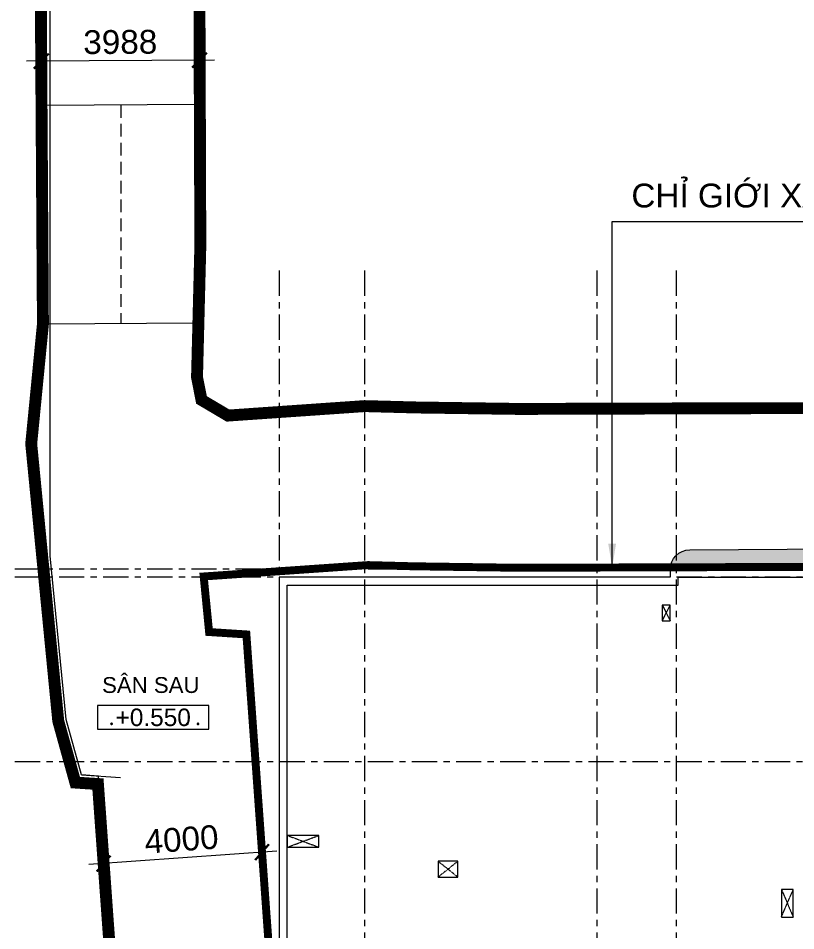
# Model space of a CAD drawing. Header units: millimetres. Extents: x -55734 to 162275, y -23881 to 125548.
# Drawn here: x -15074 to 4513, y 33498 to 56475 of the extents above; entities that cross this region are included whole.
import ezdxf
from ezdxf.enums import TextEntityAlignment as Align
from ezdxf.xclip import XClip

# ---------------------------------------------------------------- set-up
doc = ezdxf.new("R2010")
doc.units = ezdxf.units.MM
doc.header["$XCLIPFRAME"] = 0
for name, pattern in [('Dash', [6.35, 3.175, -3.175]), ('gf$0$Dash', [6, 3, -3]), ('Grid Line', [22.225, 12.7, -3.175, 3.175, -3.175]), ('HIDDEN2', [4.7625, 3.175, -1.5875]), ('PHANTOM', [63.5, 31.75, -6.35, 6.35, -6.35, 6.35, -6.35])]:
    doc.linetypes.add(name, pattern=pattern)
for name, color, linetype, lineweight in [('@ color hatch', 7, 'Continuous', 13), ('A-DETL-GENF', 31, 'Continuous', 5), ('A-DETL-GENF-HDLN', 161, 'Dash', 5), ('CHU', 181, 'Continuous', 5), ('DIM', 1, 'Continuous', 5), ('HATCH-1', 8, 'Continuous', 5), ('KI-HIEU-1', 151, 'Continuous', 9), ('NET THAY 2', 55, 'Continuous', 5), ('NET-THAY', 2, 'Continuous', 9), ('TRUC', 225, 'Continuous', 5)]:
    doc.layers.add(name, color=color, linetype=linetype, lineweight=lineweight)
doc.layers.add('CGXD', color=5, linetype='HIDDEN2')
doc.layers.add('RD-AB', color=4, linetype='PHANTOM')
doc.styles.add('Arial', font='arial_0.ttf')
doc.styles.add('Arial_2', font='arial_0.ttf', dxfattribs={"height": 800})
doc.styles.add('Arial_3', font='arial_0.ttf', dxfattribs={"height": 500})
doc.styles.add('TA1', font='arial_0.ttf')
doc.dimstyles.new('D_300_KTx3.0', dxfattribs={"dimtxt": 600, "dimasz": 375, "dimexe": 375, "dimexo": 375, "dimgap": 160, "dimtad": 1, "dimdec": 0, "dimzin": 9, "dimtxsty": 'TA1', "dimblk": 'ARCHTICK', "dimcen": 1, "dimdle": 375, "dimclrd": 256, "dimclre": 256, "dimclrt": 7, "dimadec": 0, "dimazin": 0, "dimtfac": 1, "dimtdec": 0, "dimtix": 1, "dimtmove": 1, "dimatfit": 3, "dimldrblk": 'ARCHTICK', "dimfxl": 0, "dimtolj": 1, "dimtzin": 0, "dimlwd": -1, "dimlwe": -1, "dimarcsym": 0})
doc.dimstyles.new('Diagonal_-_2_5mm_Arial', dxfattribs={"dimscale": 304.8, "dimtxt": 500, "dimasz": 1.968504, "dimexe": 1.574803, "dimexo": 0.984252, "dimgap": 1, "dimtad": 1, "dimdec": 0, "dimzin": 0, "dimdsep": 46, "dimtxsty": 'Arial_3', "dimblk1": 'OBLIQUE', "dimblk2": 'OBLIQUE', "dimsah": 1, "dimcen": 0.09, "dimdle": 1.574803, "dimclrt": 256, "dimazin": 0, "dimtfac": 1, "dimtdec": 0, "dimtix": 1, "dimtmove": 0, "dimatfit": 3, "dimfxl": 0, "dimtvp": 1, "dimtolj": 1, "dimtzin": 0, "dimarcsym": 0})

# ---------------------------------------------------------------- blocks, each defined once
blk = doc.blocks.new('_ARCHTICK')
at = {"color": 0, "linetype": 'ByBlock', "const_width": 0.15}
blk.add_lwpolyline([(-0.5, -0.5), (0.5, 0.5)], dxfattribs=at)
blk = doc.blocks.new('*D160')
at = {"layer": 'Defpoints', "color": 0, "transparency": 16777216}
for p in [(46801, 68969, 0), (42811, 68682), (42811, 68682)]:
    blk.add_point(p, dxfattribs=at)
at = {"layer": 'DIM', "transparency": 16777216}
blk.add_line((47175, 68996), (42437, 68656), dxfattribs=at)
for p, xscale, yscale, zscale, rotation in [((46801, 68969), 374.9999999999999, 374.9999999999999, 374.9999999999999, 4.109127579739793), ((42811, 68682), 375, 375, 375, 184.1091275797397)]:
    blk.add_blockref('_ARCHTICK', p, dxfattribs=dict(at, xscale=xscale, yscale=yscale, zscale=zscale, rotation=rotation))
at = {"layer": 'DIM', "color": 7, "transparency": 16777216, "insert": (44773, 69291), "char_height": 600, "attachment_point": 5, "rotation": 4.1091, "style": 'TA1'}
blk.add_mtext('\\A1;4000', dxfattribs=at)
blk = doc.blocks.new('_Oblique')
at = {"color": 0, "linetype": 'ByBlock', "lineweight": -2}
blk.add_line((-0.5, -0.5), (0.5, 0.5), dxfattribs=at)
blk = doc.blocks.new('*D166')
at = {"layer": 'Defpoints', "color": 0, "transparency": 16777216}
for p in [(41239, 88888), (45234, 87794, 0), (41246, 87768, 0)]:
    blk.add_point(p, dxfattribs=at)
at = {"layer": 'DIM', "transparency": 16777216}
for p, q in [((41244, 88143), (41236, 89263)), ((45232, 88169), (45224, 89288)), ((45602, 88916), (40864, 88885))]:
    blk.add_line(p, q, dxfattribs=at)
at = {"layer": 'DIM', "transparency": 16777216, "xscale": 374.9999999999999, "yscale": 374.9999999999999, "zscale": 374.9999999999999}
for p, rotation in [((41239, 88888), 180.3707517651531), ((45227, 88913), 0.3707517651531145)]:
    blk.add_blockref('_ARCHTICK', p, dxfattribs=dict(at, rotation=rotation))
at = {"layer": 'DIM', "color": 7, "transparency": 16777216, "insert": (43230, 89367), "char_height": 600, "attachment_point": 5, "rotation": 0.3708, "style": 'TA1'}
blk.add_mtext('\\A1;3988', dxfattribs=at)
blk = doc.blocks.new('*U143')
at = {"color": 7, "ltscale": 30, "true_color": 0xffffff, "insert": (520, 350), "char_height": 200, "attachment_point": 5, "bg_fill": 3, "box_fill_scale": 1.25, "bg_fill_color": 256, "bg_fill_true_color": 13158600, "bg_fill_transparency": 0}
blk.add_mtext('\\A1;.      ..', dxfattribs=at)
blk.add_lwpolyline([(-200, 200), (1200, 200), (1200, 500), (-200, 500)], close=True)
at = {"color": 7, "style": 'Arial'}
blk.add_attdef('±0.000', text='', height=220, dxfattribs=at).set_placement((500, 350), align=Align.MIDDLE)
blk = doc.blocks.new('Family2 - Family1 2-690169-MẶT BẰNG CHIẾU MÁI')
at = {"layer": 'A-DETL-GENF'}
for p, q in [((800, 300), (0, 300)), ((0, 300), (0, 0)), ((800, 0), (800, 300)), ((0, 0), (800, 0))]:
    blk.add_line(p, q, dxfattribs=at)
at = {"layer": 'A-DETL-GENF-HDLN'}
for p, q in [((0, 300), (800, 1)), ((0, 0), (800, 299))]:
    blk.add_line(p, q, dxfattribs=at)
blk = doc.blocks.new('Family2 - Family1 2-690398-MẶT BẰNG CHIẾU MÁI')
at = {"layer": 'A-DETL-GENF'}
for p, q in [((200, 400), (0, 400)), ((0, 400), (0, 0)), ((200, 0), (200, 400)), ((0, 0), (200, 0))]:
    blk.add_line(p, q, dxfattribs=at)
at = {"layer": 'A-DETL-GENF-HDLN'}
for p, q in [((0, 400), (200, 1)), ((0, 0), (200, 399))]:
    blk.add_line(p, q, dxfattribs=at)
blk = doc.blocks.new('Family2 - Family1 2-691442-MẶT BẰNG CHIẾU MÁI')
at = {"layer": 'A-DETL-GENF'}
for p, q in [((500, 400), (0, 400)), ((0, 400), (0, 0)), ((500, 0), (500, 400)), ((0, 0), (500, 0))]:
    blk.add_line(p, q, dxfattribs=at)
at = {"layer": 'A-DETL-GENF-HDLN'}
for p, q in [((0, 400), (500, 1)), ((0, 0), (500, 399))]:
    blk.add_line(p, q, dxfattribs=at)
blk = doc.blocks.new('Family2 - Family1 2-691650-MẶT BẰNG CHIẾU MÁI')
at = {"layer": 'A-DETL-GENF'}
for p, q in [((300, 700), (0, 700)), ((0, 700), (0, 0)), ((300, 0), (300, 700)), ((0, 0), (300, 0))]:
    blk.add_line(p, q, dxfattribs=at)
at = {"layer": 'A-DETL-GENF-HDLN'}
for p, q in [((0, 700), (300, 1)), ((0, 0), (300, 699))]:
    blk.add_line(p, q, dxfattribs=at)
blk = doc.blocks.new('A$C7E716810')
at = {"layer": 'NET-THAY', "lineweight": 9}
for p, q in [((16600, 42600), (9850, 42600)), ((9850, 42600), (9850, 42400)), ((9850, 42400), (0, 42400)), ((0, 42400), (0, 32800))]:
    blk.add_line(p, q, dxfattribs=at)
for points in [[(34000, 24700), (31450, 24700), (31450, 28897), (30150, 28900), (30150, 31200), (14125, 31200), (14125, 23797), (10050, 23800), (10050, 31200), (6775, 31200), (6775, 33000), (200, 33000), (200, 42200), (10050, 42200), (10050, 42400), (16400, 42400), (16400, 39200), (19000, 39200), (19000, 42400), (31800, 42400), (31800, 39200), (34400, 39200), (34400, 42400), (40815, 42400)], [(41015, 42600), (34200, 42600), (34200, 39400), (32000, 39400), (32000, 42600), (18800, 42600), (18800, 39400), (16600, 39400), (16600, 42600), (9850, 42600), (9850, 42400), (0, 42400), (0, 32800), (6575, 32800), (6575, 31000), (9850, 31000), (9850, 23600), (14325, 23597), (14325, 31000), (29950, 31000), (29950, 28700), (31250, 28697), (31250, 24500), (34000, 24500)]]:
    blk.add_lwpolyline(points, dxfattribs=at)
at = {"layer": 'Defpoints', "lineweight": 5}
for name, p in [('Family2 - Family1 2-690398-MẶT BẰNG CHIẾU MÁI', (9650, 41300)), ('Family2 - Family1 2-690169-MẶT BẰNG CHIẾU MÁI', (200, 35600)), ('Family2 - Family1 2-691442-MẶT BẰNG CHIẾU MÁI', (4000, 34850)), ('Family2 - Family1 2-691650-MẶT BẰNG CHIẾU MÁI', (12650, 33840))]:
    blk.add_blockref(name, p, dxfattribs=at)
blk = doc.blocks.new('A$C1F0A2BF7')
at = {"layer": '@ color hatch', "ltscale": 0.5}
h = blk.add_hatch(dxfattribs=at)
h.set_pattern_fill('CROSS', color=139, scale=300)
h.set_pattern_definition([(0, (742137.54, 155410.93), (75, 75), [37.5, -112.5]), (90, (742156.29, 155392.18), (-75, 75), [37.5, -112.5])])
edge = h.paths.add_edge_path()
edge.add_line((91885.6, 76825.6), (57579.7, 76586.8))
edge.add_arc((57583.2, 76086.8), 500, 90.39889, 179.17047)
edge.add_line((57083.3, 76094), (94051.8, 76093.9))
edge.add_arc((91910, 73325.7), 3500, 52.27071, 90.39889)
edge = h.paths.add_edge_path()
edge.add_line((93525.8, 76092.4), (94052.3, 76092.4))
edge.add_arc((90717, 74840.3), 3562.6, 20.57572, 20.60192)
edge.add_line((94051.8, 76093.9), (93525.8, 76092.4))
edge = h.paths.add_edge_path()
edge.add_arc((101651.8, 69735.9), 4978.9, 199.90176, 210.6464)
edge.add_line((97368.3, 67197.9), (97668.2, 66748.3))
edge.add_line((97668.2, 66748.3), (97786.2, 66597.1))
edge.add_arc((101660.6, 69727.5), 4981, 218.93709, 284.81082)
edge.add_line((102933.9, 64912), (104142.7, 65227.9))
edge.add_arc((102693.4, 72082.8), 7006.5, 215.23061, 281.9378, ccw=False)
edge = h.paths.add_edge_path()
edge.add_line((95434.2, 71392.4), (95719.4, 71392.4))
edge.add_line((95719.4, 71392.4), (95434.2, 73405.5))
edge.add_arc((78357.8, 71186.5), 17220, 7.40371, 9.03039)
edge.add_line((95364.3, 73889.3), (95434.2, 71480.9))
edge.add_line((95434.2, 71480.9), (95430.4, 71192.4))
edge.add_line((95430.4, 71192.4), (95747.8, 71192.4))
edge.add_line((95747.8, 71192.4), (95740.7, 71242.4))
edge.add_line((95740.7, 71242.4), (95434.2, 71242.4))
edge.add_line((95434.2, 71242.4), (95434.2, 71392.4))
at = {"layer": '@ color hatch', "color": 139, "ltscale": 0.5, "elevation": 0}
blk.add_lwpolyline([(42253, 70912.1), (43234, 70848.7)], dxfattribs=at)
at = {"layer": 'HATCH-1', "linetype": 'HIDDEN2', "ltscale": 100}
blk.add_line((43240.1, 87781.1, 0), (43240.5, 82281, 0), dxfattribs=at)
at = {"layer": 'NET THAY 2'}
for p, q in [((45247.1, 84236.6, 0), (45148.5, 111229.3, 0)), ((41197.1, 95371.2, 0), (41281.9, 82268.4, 0)), ((45234.1, 87794, 0), (41246.1, 87768.2, 0)), ((45163.3, 80925.2, 0), (45247.1, 84236.6, 0)), ((41281.9, 82268.4, 0), (40986.6, 79251.2, 0)), ((45197.9, 82293.6, 0), (41281.7, 82268.3, 0)), ((40986.6, 79251.2, 0), (41667.8, 72272.7, 0)), ((41667.8, 72272.7, 0), (42098.6, 70721.6, 0)), ((42098.6, 70721.6, 0), (42667.4, 70685.6, 0)), ((42667.4, 70685.6, 0), (42957.5, 66647.7, 0))]:
    blk.add_line(p, q, dxfattribs=at)
at = {"layer": 'NET-THAY', "linetype": 'gf$0$Dash'}
blk.add_line((43088.3, 64827.9, 0), (42690.4, 70365.9, 0), dxfattribs=at)
at = {"layer": 'NET-THAY', "lineweight": 9, "elevation": 0}
blk.add_lwpolyline([(57084.3, 76092.3), (57084.3, 76082, -0.4121759), (57580.8, 76582), (91886.8, 76820.8, -0.1675287), (94048.7, 76092.4, -0.1675287)], format="xyb", dxfattribs=at)
at = {"layer": 'KI-HIEU-1', "linetype": 'ByBlock', "xscale": 1.999999999999999, "yscale": 1.999999999999999, "zscale": 1.999999999999999}
blk.add_blockref('*U143', (43059.4, 71664.4, 0), dxfattribs=at).add_auto_attribs({'±0.000': '+0.550'})
at = {"layer": 'CGXD', "ltscale": 200, "style": 'Arial'}
blk.add_text('CHỈ GIỚI XÂY DỰNG', height=600, dxfattribs=at).set_placement((56106.1, 85203.1, 0))
at = {"layer": 'CHU', "color": 7, "insert": (42772.2, 73378, 0), "char_height": 400, "width": 3507.615, "attachment_point": 1, "line_spacing_factor": 0.936439, "style": 'Arial_2', "bg_fill": 3, "box_fill_scale": 1.25, "bg_fill_color": 256, "bg_fill_true_color": 13158600, "bg_fill_transparency": 0}
blk.add_mtext('SÂN SAU', dxfattribs=at)
at = {"layer": 'DIM'}
for p1, p2, distance, picture, middle in [((45234.1, 87794, 0), (41246.1, 87768.2, 0), -1119.4, '*D166', (43229.9, 89367, 0)), ((46800.7, 68969.1, 0), (42811.4, 68682.5, 0), 0, '*D160', (44772.6, 69290.9, 0))]:
    dim = blk.add_aligned_dim(p1=p1, p2=p2, distance=distance, dimstyle='D_300_KTx3.0', dxfattribs=at)
    dim.commit()
    dim.dimension.update_dxf_attribs({"geometry": picture, "text_midpoint": middle})
at = {"layer": 'NET THAY 2'}
blk.add_leader([(55620.9, 76137.2, 0), (55624.9, 84852.4, 0), (64353.4, 84852.4, 0)], dimstyle='Diagonal_-_2_5mm_Arial', override={"dimtad": 0}, dxfattribs=at)
at = {"layer": '@ color hatch', "color": 139, "ltscale": 0.5, "elevation": 0}
blk.add_lwpolyline([(42667.4, 70685.6), (42680.3, 70884.5), (42253, 70912.1), (41864.9, 72309.5), (41462.5, 76431.2), (41462.5, 102964.1), (40859.4, 102861), (41196.8, 95371.2), (41281.4, 82315.3), (40986.6, 79251.2), (41667.8, 72272.7), (42098.3, 70721.7)], close=True, dxfattribs=at)
at = {"layer": 'CGXD', "ltscale": 200, "const_width": 200, "elevation": 0}
blk.add_lwpolyline([(89158.6, 76288.4), (80095.2, 76240.2), (75966.3, 76254.7), (71950.1, 76296), (68041.4, 76232.4), (63824.1, 76163.2), (62710.9, 76152.8), (59200.8, 76148.4), (53256.4, 76129.8), (50614.3, 76167.4), (49470.6, 76197.6), (45331.3, 75911), (45467.8, 74512.2), (46406.7, 74451.5), (47194.7, 63486.7), (46424.3, 63316.7), (46421.1, 61568.3), (46338.6, 57428.9), (46280, 56364.3), (46260.6, 55777.3), (47488.1, 54954.9), (54942.4, 54921.5), (54956.3, 47953.8), (54990.5, 43945.3)], dxfattribs=at)
at = {"layer": 'RD-AB', "ltscale": 30, "const_width": 300, "elevation": 0}
for points in [[(41196.9, 95371), (41281.7, 82268.3), (40986.4, 79251), (41667.6, 72272.6), (42098.4, 70721.5), (42667.3, 70684.7), (42957.4, 66647.6), (42571.1, 66562.4), (42573.3, 66131.3), (42429.3, 65920.2), (42421.3, 61611.7), (42341, 57578.5), (42283.8, 56540), (42189.8, 53690.1), (44821.5, 51926.7), (44789.5, 50966.7), (50950.5, 50939.2), (50956.6, 47932.5), (50990.5, 43962.1), (50922.6, 39968.1), (51071.5, 34366.8), (50997.7, 31365.3), (51047.4, 29498.3), (102264.3, 29422.6)], [(117344.6, 73191.8), (100730.8, 69175.3), (99106.1, 80624), (95474, 80397.9), (89113.6, 80288), (80091.7, 80240), (75994.1, 80254.4), (71938.4, 80296.2), (67976, 80231.7), (63772.8, 80162.8), (62689.8, 80152.6), (59192.3, 80148.3), (53278.8, 80129.8), (50695.7, 80166.5), (49385.2, 80201.1), (45942.7, 79962.7), (45276.7, 80356.5), (45163.2, 80925.1), (45247, 84236.5), (45176.2, 103598.7)]]:
    blk.add_lwpolyline(points, dxfattribs=at)

msp = doc.modelspace()

# ---------------------------------------------------------------- block references
at = {"layer": 'DIM'}
msp.add_blockref('A$C7E716810', (-8499.6, -0.1), dxfattribs=at)

# ---------------------------------------------------------------- next in the draw order: block references
at = {"layer": 'NET THAY 2'}
ref = msp.add_blockref('A$C1F0A2BF7', (-55733.8, -33492.4, 0), dxfattribs=at)
XClip(ref).set_block_clipping_path([(-27462.6186291156, 51738.6749988016), (137958.5174097056, 152520.3806320981)])

# ---------------------------------------------------------------- next in the draw order: linework, layer by layer
at = {"layer": 'TRUC', "linetype": 'Grid Line', "ltscale": 50}
for p, q in [((-8499.5, 50122.6), (-8499.5, -7437.9)), ((-6349.5, 50122.6), (-6349.5, -10105.5)), ((-499.5, 50122.6), (-499.5, -7437.9)), ((1500.5, 50122.6), (1500.5, -10105.5)), ((48819.1, 42599.9), (-15250.4, 42599.9)), ((48819.1, 42399.9), (-20105, 42399.9)), ((48819.1, 37749.9), (-17790.4, 37749.9))]:
    msp.add_line(p, q, dxfattribs=at)

doc.saveas('drawing.dxf')
